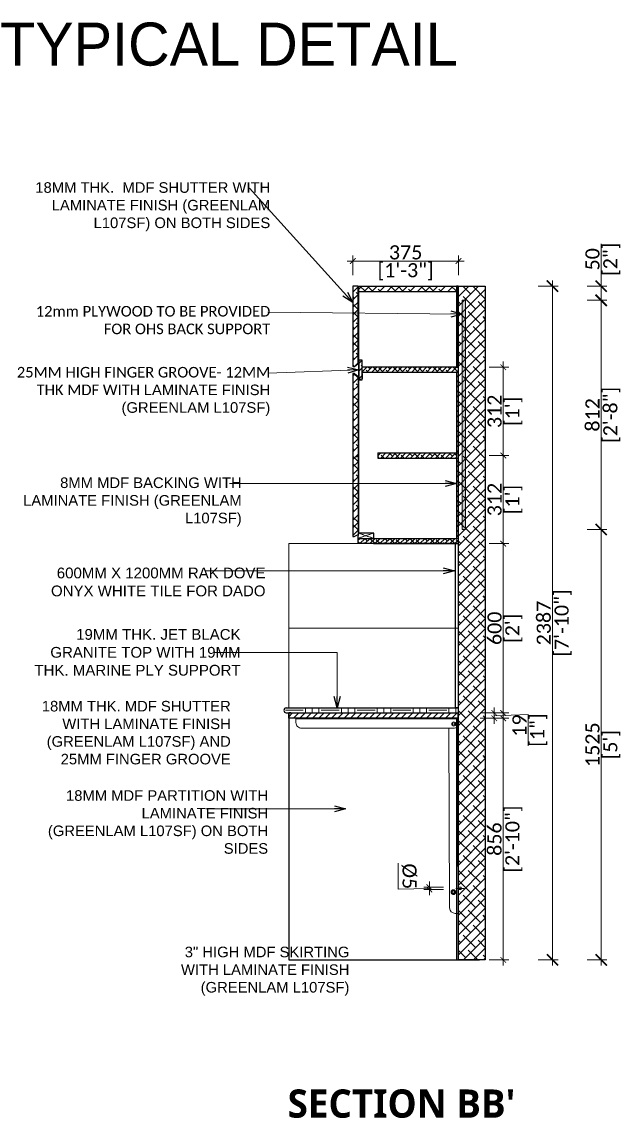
# Model space of a CAD drawing. Header units: millimetres. Extents: x 4214494 to 4225021, y -175262 to -164158.
# Drawn here: x 4220897 to 4223019, y -169131 to -165247 of the extents above; entities that cross this region are included whole.
import ezdxf

# ---------------------------------------------------------------- set-up
doc = ezdxf.new("R2010")
doc.units = ezdxf.units.MM
doc.header["$LTSCALE"] = 0.5
doc.header["$MEASUREMENT"] = 0
doc.header["$PDMODE"] = 2
doc.linetypes.add('CNS_DASHED', pattern=[2, 1, -1])
for name, color, linetype, lineweight in [('.', 5, 'Continuous', 5), ('A-Disp-Sunglasses Unit', 31, 'Continuous', 13), ('dim', 44, 'Continuous', 9), ('ELEVATION MEDIUM', 7, 'Continuous', 20), ('hatch', 252, 'Continuous', 9), ('TEXT', 7, 'Continuous', 30)]:
    doc.layers.add(name, color=color, linetype=linetype, lineweight=lineweight)
for name, color, linetype in [('BG&E - DIMENSIONS', 7, 'Continuous'), ('hacth', 7, 'Continuous'), ('wood', 49, 'Continuous')]:
    doc.layers.add(name, color=color, linetype=linetype)
doc.styles.add('ARIAL', font='eurr____.ttf', dxfattribs={"height": 6})
doc.styles.get("Standard").update_dxf_attribs({"font": 'arial.ttf'})
doc.styles.add('TEXT-50', font='calibril.ttf', dxfattribs={"height": 50})
doc.styles.add('TEXT-75', font='calibril.ttf', dxfattribs={"height": 75})
doc.styles.add('Titan-Fastrack', font='segoeuil.ttf')
doc.dimstyles.new('DIM-50', dxfattribs={"dimtxt": 50, "dimasz": 40, "dimexe": 20, "dimexo": 0.0625, "dimgap": 5, "dimtad": 1, "dimdec": 0, "dimzin": 0, "dimdsep": 46, "dimtxsty": 'TEXT-50', "dimblk": 'ARCHTICK', "dimcen": 0.09, "dimdle": 20, "dimclrd": 150, "dimclre": 8, "dimclrt": 7, "dimadec": 0, "dimazin": 0, "dimtfac": 1, "dimtdec": 0, "dimtofl": 0, "dimtmove": 0, "dimatfit": 3, "dimldrblk": 'OPEN30', "dimfxl": 50, "dimfxlon": 1, "dimtolj": 1, "dimtzin": 0, "dimlwd": 5, "dimlwe": 0, "dimarcsym": 0})
doc.dimstyles.new('DIM-75', dxfattribs={"dimtxt": 75, "dimasz": 40, "dimexe": 20, "dimexo": 0.0625, "dimgap": 5, "dimtad": 1, "dimdec": 0, "dimzin": 0, "dimdsep": 46, "dimtxsty": 'TEXT-75', "dimblk": 'ARCHTICK', "dimcen": 0.09, "dimdle": 20, "dimclrd": 150, "dimclre": 8, "dimclrt": 7, "dimadec": 0, "dimazin": 0, "dimtfac": 1, "dimtdec": 0, "dimtofl": 0, "dimtmove": 1, "dimatfit": 3, "dimldrblk": 'OPEN30', "dimfxl": 50, "dimfxlon": 1, "dimtolj": 1, "dimtzin": 0, "dimlwd": 5, "dimlwe": 0, "dimarcsym": 0})
pattern_1 = [(45, (20190100.178, -12289401.99), (-8.8377613105, 8.8377613105), []), (135, (20190100.178, -12289401.99), (-26.513283931, 8.8377613105), [31.246204766, -18.74772286])]

# ---------------------------------------------------------------- blocks, each defined once
blk = doc.blocks.new('_ArchTick')
at = {"color": 0, "linetype": 'ByBlock', "const_width": 0.15}
blk.add_lwpolyline([(-0.5, -0.5), (0.5, 0.5)], dxfattribs=at)
blk = doc.blocks.new('_Open30')
at = {"color": 0, "linetype": 'ByBlock', "lineweight": -2}
for p, q in [((-1, 0.268), (0, 0)), ((0, 0), (-1, -0.268)), ((0, 0), (-1, 0))]:
    blk.add_line(p, q, dxfattribs=at)
blk = doc.blocks.new('*D32')
at = {"layer": 'Defpoints', "color": 0, "lineweight": 0, "transparency": 16777216}
for p in [(4222442.6, -167095.7), (4222602, -167095.7), (4222442.6, -167695.7)]:
    blk.add_point(p, dxfattribs=at)
at = {"layer": 'dim', "color": 150, "linetype": 'Continuous', "lineweight": 5, "transparency": 16777216}
blk.add_line((4222602, -167715.7), (4222602, -167075.7), dxfattribs=at)
at = {"layer": 'dim', "color": 8, "linetype": 'Continuous', "lineweight": 0, "transparency": 16777216}
for p, q in [((4222552, -167095.7), (4222622, -167095.7)), ((4222552, -167695.7), (4222622, -167695.7))]:
    blk.add_line(p, q, dxfattribs=at)
at = {"layer": 'dim', "color": 150, "lineweight": 5, "transparency": 16777216, "xscale": 20, "yscale": 20, "zscale": 20}
for p, rotation in [((4222602, -167095.7), 90), ((4222602, -167695.7), 270)]:
    blk.add_blockref('_ArchTick', p, dxfattribs=dict(at, rotation=rotation))
at = {"layer": 'dim', "color": 7, "transparency": 16777216, "char_height": 50, "attachment_point": 5, "rotation": 90, "style": 'TEXT-50'}
for s, insert in [('\\A1;600', (4222571.5, -167395.7)), ("\\A1;[2']", (4222639.7, -167395.7))]:
    blk.add_mtext(s, dxfattribs=dict(at, insert=insert))
blk = doc.blocks.new('*D56')
at = {"layer": 'Defpoints', "color": 0, "lineweight": 0, "transparency": 16777216}
for p in [(4222442.6, -167695.7), (4222442.6, -167714.6), (4222570.3, -167714.6)]:
    blk.add_point(p, dxfattribs=at)
at = {"layer": 'dim', "color": 8, "linetype": 'Continuous', "lineweight": 0, "transparency": 16777216}
for p, q in [((4222520.3, -167695.7), (4222590.3, -167695.7)), ((4222520.3, -167714.6), (4222590.3, -167714.6))]:
    blk.add_line(p, q, dxfattribs=at)
at = {"layer": 'dim', "color": 150, "linetype": 'Continuous', "lineweight": 5, "transparency": 16777216}
for p, q in [((4222570.3, -167675.7), (4222570.3, -167734.6)), ((4222570.3, -167705.2), (4222690, -167701.2)), ((4222690, -167701.2), (4222690, -167811.8))]:
    blk.add_line(p, q, dxfattribs=at)
at = {"layer": 'dim', "color": 150, "lineweight": 5, "transparency": 16777216, "xscale": 20, "yscale": 20, "zscale": 20}
for p, rotation in [((4222570.3, -167695.7), 90), ((4222570.3, -167714.6), 270)]:
    blk.add_blockref('_ArchTick', p, dxfattribs=dict(at, rotation=rotation))
at = {"layer": 'dim', "color": 7, "transparency": 16777216, "char_height": 50, "attachment_point": 5, "rotation": 90, "style": 'TEXT-50'}
for s, insert in [('\\A1;19', (4222659.5, -167740.3)), ('\\A1;[1"]', (4222727.7, -167756.5))]:
    blk.add_mtext(s, dxfattribs=dict(at, insert=insert))
blk = doc.blocks.new('*D33')
at = {"layer": 'Defpoints', "color": 0, "lineweight": 0, "transparency": 16777216}
for p in [(4222442.6, -166470.8), (4222157.9, -166783.3), (4222602, -166783.3)]:
    blk.add_point(p, dxfattribs=at)
at = {"layer": 'dim', "color": 150, "linetype": 'Continuous', "lineweight": 5, "transparency": 16777216}
blk.add_line((4222602, -166450.8), (4222602, -166803.3), dxfattribs=at)
at = {"layer": 'dim', "color": 8, "linetype": 'Continuous', "lineweight": 0, "transparency": 16777216}
for p, q in [((4222552, -166470.8), (4222622, -166470.8)), ((4222552, -166783.3), (4222622, -166783.3))]:
    blk.add_line(p, q, dxfattribs=at)
at = {"layer": 'dim', "color": 150, "lineweight": 5, "transparency": 16777216, "xscale": 20, "yscale": 20, "zscale": 20}
for p, rotation in [((4222602, -166470.8), 90), ((4222602, -166783.3), 270)]:
    blk.add_blockref('_ArchTick', p, dxfattribs=dict(at, rotation=rotation))
at = {"layer": 'dim', "color": 7, "transparency": 16777216, "char_height": 50, "attachment_point": 5, "rotation": 90, "style": 'TEXT-50'}
for s, insert in [('\\A1;312', (4222571.5, -166627)), ("\\A1;[1']", (4222639.7, -166627))]:
    blk.add_mtext(s, dxfattribs=dict(at, insert=insert))
blk = doc.blocks.new('*D34')
at = {"layer": 'Defpoints', "color": 0, "lineweight": 0, "transparency": 16777216}
for p in [(4222157.9, -166783.3), (4222087.6, -167095.7), (4222602, -167095.7)]:
    blk.add_point(p, dxfattribs=at)
at = {"layer": 'dim', "color": 150, "linetype": 'Continuous', "lineweight": 5, "transparency": 16777216}
blk.add_line((4222602, -166763.3), (4222602, -167115.7), dxfattribs=at)
at = {"layer": 'dim', "color": 8, "linetype": 'Continuous', "lineweight": 0, "transparency": 16777216}
for p, q in [((4222552, -166783.3), (4222622, -166783.3)), ((4222552, -167095.7), (4222622, -167095.7))]:
    blk.add_line(p, q, dxfattribs=at)
at = {"layer": 'dim', "color": 150, "lineweight": 5, "transparency": 16777216, "xscale": 20, "yscale": 20, "zscale": 20}
for p, rotation in [((4222602, -166783.3), 90), ((4222602, -167095.7), 270)]:
    blk.add_blockref('_ArchTick', p, dxfattribs=dict(at, rotation=rotation))
at = {"layer": 'dim', "color": 7, "transparency": 16777216, "char_height": 50, "attachment_point": 5, "rotation": 90, "style": 'TEXT-50'}
for s, insert in [('\\A1;312', (4222571.5, -166939.5)), ("\\A1;[1']", (4222639.7, -166939.5))]:
    blk.add_mtext(s, dxfattribs=dict(at, insert=insert))
blk = doc.blocks.new('*D35')
at = {"layer": 'Defpoints', "color": 0, "lineweight": 0, "transparency": 16777216}
for p in [(4222443.6, -166094.4), (4222069, -166183.5), (4222443.6, -166183.5)]:
    blk.add_point(p, dxfattribs=at)
at = {"layer": 'dim', "color": 150, "linetype": 'Continuous', "lineweight": 5, "transparency": 16777216}
blk.add_line((4222049, -166094.4), (4222463.6, -166094.4), dxfattribs=at)
at = {"layer": 'dim', "color": 8, "linetype": 'Continuous', "lineweight": 0, "transparency": 16777216}
for p, q in [((4222069, -166144.4), (4222069, -166074.4)), ((4222443.6, -166144.4), (4222443.6, -166074.4))]:
    blk.add_line(p, q, dxfattribs=at)
at = {"layer": 'dim', "color": 150, "lineweight": 5, "transparency": 16777216, "xscale": 20, "yscale": 20, "zscale": 20, "rotation": 180}
blk.add_blockref('_ArchTick', (4222069, -166094.4), dxfattribs=at)
at = {"layer": 'dim', "color": 150, "lineweight": 5, "transparency": 16777216, "xscale": 20, "yscale": 20, "zscale": 20}
blk.add_blockref('_ArchTick', (4222443.6, -166094.4), dxfattribs=at)
at = {"layer": 'dim', "color": 7, "transparency": 16777216, "char_height": 50, "attachment_point": 5, "style": 'TEXT-50'}
for s, insert in [('\\A1;375', (4222256.3, -166063.9)), ('\\A1;[1\'-3"]', (4222256.3, -166132.2))]:
    blk.add_mtext(s, dxfattribs=dict(at, insert=insert))
blk = doc.blocks.new('*D57')
at = {"layer": 'Defpoints', "color": 0, "lineweight": 0, "transparency": 16777216}
for p in [(4222453.2, -168312.8), (4222340.4, -168321.5), (4222453.2, -168321.5)]:
    blk.add_point(p, dxfattribs=at)
at = {"layer": 'dim', "color": 150, "linetype": 'Continuous', "lineweight": 5, "transparency": 16777216}
for p, q in [((4222229.6, -168320.3), (4222229.5, -168228.3)), ((4222340.4, -168317.2), (4222229.6, -168320.3)), ((4222340.4, -168312.9), (4222340.4, -168292.9)), ((4222340.4, -168312.9), (4222340.4, -168321.5)), ((4222340.4, -168321.5), (4222340.4, -168341.5))]:
    blk.add_line(p, q, dxfattribs=at)
at = {"layer": 'dim', "color": 8, "linetype": 'Continuous', "lineweight": 0, "transparency": 16777216}
for p, q in [((4222390.4, -168312.9), (4222320.4, -168312.9)), ((4222390.4, -168321.5), (4222320.4, -168321.5))]:
    blk.add_line(p, q, dxfattribs=at)
at = {"layer": 'dim', "color": 150, "lineweight": 5, "transparency": 16777216, "xscale": 20, "yscale": 20, "zscale": 20}
for p, rotation in [((4222340.4, -168312.9), 270.0318311377685), ((4222340.4, -168321.5), 90.03183113776849)]:
    blk.add_blockref('_ArchTick', p, dxfattribs=dict(at, rotation=rotation))
at = {"layer": 'dim', "color": 7, "lineweight": 20, "transparency": 16777216, "insert": (4222268.4, -168274.3), "char_height": 50, "attachment_point": 5, "rotation": 270.0318, "style": 'TEXT-50'}
blk.add_mtext('\\A1;%%C5', dxfattribs=at)
blk = doc.blocks.new('*D36')
at = {"layer": 'Defpoints', "color": 0, "lineweight": 0, "transparency": 16777216}
for p in [(4222442.6, -167714.6, 0), (4222442.6, -168570.5, 0), (4222602, -168570.5)]:
    blk.add_point(p, dxfattribs=at)
at = {"layer": 'dim', "color": 150, "linetype": 'Continuous', "lineweight": 5, "transparency": 16777216}
blk.add_line((4222602, -167694.6), (4222602, -168590.5), dxfattribs=at)
at = {"layer": 'dim', "color": 8, "linetype": 'Continuous', "lineweight": 0, "transparency": 16777216}
for p, q in [((4222552, -167714.6), (4222622, -167714.6)), ((4222552, -168570.5), (4222622, -168570.5))]:
    blk.add_line(p, q, dxfattribs=at)
at = {"layer": 'dim', "color": 150, "lineweight": 5, "transparency": 16777216, "xscale": 20, "yscale": 20, "zscale": 20}
for p, rotation in [((4222602, -167714.6), 90), ((4222602, -168570.5), 270)]:
    blk.add_blockref('_ArchTick', p, dxfattribs=dict(at, rotation=rotation))
at = {"layer": 'dim', "color": 7, "transparency": 16777216, "char_height": 50, "attachment_point": 5, "rotation": 90, "style": 'TEXT-50'}
for s, insert in [('\\A1;[2\'-10"]', (4222639.7, -168142.6)), ('\\A1;856', (4222571.5, -168142.6))]:
    blk.add_mtext(s, dxfattribs=dict(at, insert=insert))
blk = doc.blocks.new('*D58')
at = {"color": 150, "linetype": 'Continuous', "lineweight": 5, "transparency": 16777216}
blk.add_line((4222776.3, -168590.5, 0), (4222776.3, -166163.5, 0), dxfattribs=at)
at = {"color": 8, "linetype": 'Continuous', "lineweight": 0, "transparency": 16777216}
for p, q in [((4222726.3, -166183.5, 0), (4222796.3, -166183.5, 0)), ((4222726.3, -168570.5, 0), (4222796.3, -168570.5, 0))]:
    blk.add_line(p, q, dxfattribs=at)
at = {"layer": 'Defpoints', "color": 0, "lineweight": 0, "transparency": 16777216}
for p in [(4222108.7, -166183.5), (4222776.3, -166183.5, 0), (4222056.8, -168570.5)]:
    blk.add_point(p, dxfattribs=at)
at = {"color": 150, "lineweight": 5, "transparency": 16777216, "xscale": 40, "yscale": 40, "zscale": 40}
for p, rotation in [((4222776.3, -166183.5, 0), 90), ((4222776.3, -168570.5, 0), 270)]:
    blk.add_blockref('_ArchTick', p, dxfattribs=dict(at, rotation=rotation))
at = {"color": 7, "transparency": 16777216, "char_height": 50, "attachment_point": 5, "rotation": 90, "style": 'TEXT-50'}
for s, insert in [('\\A1;[7\'-10"]', (4222814, -167377, 0)), ('\\A1;2387', (4222745.7, -167377, 0))]:
    blk.add_mtext(s, dxfattribs=dict(at, insert=insert))
blk = doc.blocks.new('*D59')
at = {"layer": 'BG&E - DIMENSIONS', "color": 150, "linetype": 'Continuous', "lineweight": 5, "transparency": 16777216}
blk.add_line((4222948.8, -168590.5, 0), (4222948.8, -167025.7, 0), dxfattribs=at)
at = {"layer": 'BG&E - DIMENSIONS', "color": 8, "linetype": 'Continuous', "lineweight": 0, "transparency": 16777216}
for p, q in [((4222898.8, -167045.7, 0), (4222968.8, -167045.7, 0)), ((4222898.8, -168570.5, 0), (4222968.8, -168570.5, 0))]:
    blk.add_line(p, q, dxfattribs=at)
at = {"layer": 'Defpoints', "color": 0, "lineweight": 0, "transparency": 16777216}
for p in [(4222468.1, -167045.7), (4222948.8, -167045.7, 0), (4222056.8, -168570.5)]:
    blk.add_point(p, dxfattribs=at)
at = {"layer": 'BG&E - DIMENSIONS', "color": 150, "lineweight": 5, "transparency": 16777216, "xscale": 40, "yscale": 40, "zscale": 40}
for p, rotation in [((4222948.8, -167045.7, 0), 90), ((4222948.8, -168570.5, 0), 270)]:
    blk.add_blockref('_ArchTick', p, dxfattribs=dict(at, rotation=rotation))
at = {"layer": 'BG&E - DIMENSIONS', "color": 7, "transparency": 16777216, "char_height": 50, "attachment_point": 5, "rotation": 90, "style": 'TEXT-50'}
for s, insert in [('\\A1;1525', (4222918.3, -167808.1, 0)), ("\\A1;[5']", (4222986.6, -167808.1, 0))]:
    blk.add_mtext(s, dxfattribs=dict(at, insert=insert))
blk = doc.blocks.new('*D66')
at = {"layer": 'BG&E - DIMENSIONS', "color": 150, "linetype": 'Continuous', "lineweight": 5, "transparency": 16777216}
blk.add_line((4222948.8, -167065.7), (4222948.8, -166213.5), dxfattribs=at)
at = {"layer": 'BG&E - DIMENSIONS', "color": 8, "linetype": 'Continuous', "lineweight": 0, "transparency": 16777216}
for p, q in [((4222898.8, -166233.5), (4222968.8, -166233.5)), ((4222898.8, -167045.7), (4222968.8, -167045.7))]:
    blk.add_line(p, q, dxfattribs=at)
at = {"layer": 'Defpoints', "color": 0, "lineweight": 0, "transparency": 16777216}
for p in [(4222468.1, -166233.5), (4222948.8, -166233.5), (4222468.1, -167045.7)]:
    blk.add_point(p, dxfattribs=at)
at = {"layer": 'BG&E - DIMENSIONS', "color": 150, "lineweight": 5, "transparency": 16777216, "xscale": 40, "yscale": 40, "zscale": 40}
for p, rotation in [((4222948.8, -166233.5), 90), ((4222948.8, -167045.7), 270)]:
    blk.add_blockref('_ArchTick', p, dxfattribs=dict(at, rotation=rotation))
at = {"layer": 'BG&E - DIMENSIONS', "color": 7, "transparency": 16777216, "char_height": 50, "attachment_point": 5, "rotation": 90, "style": 'TEXT-50'}
for s, insert in [('\\A1;[2\'-8"]', (4222986.6, -166639.6)), ('\\A1;812', (4222918.3, -166639.6))]:
    blk.add_mtext(s, dxfattribs=dict(at, insert=insert))
blk = doc.blocks.new('*D67')
at = {"layer": 'BG&E - DIMENSIONS', "color": 150, "linetype": 'Continuous', "lineweight": 5, "transparency": 16777216}
for p, q in [((4222948.8, -166183.5), (4222948.8, -166033)), ((4222948.8, -166253.5), (4222948.8, -166183.5))]:
    blk.add_line(p, q, dxfattribs=at)
at = {"layer": 'BG&E - DIMENSIONS', "color": 8, "linetype": 'Continuous', "lineweight": 0, "transparency": 16777216}
for p, q in [((4222898.8, -166183.5), (4222968.8, -166183.5)), ((4222898.8, -166233.5), (4222968.8, -166233.5))]:
    blk.add_line(p, q, dxfattribs=at)
at = {"layer": 'Defpoints', "color": 0, "lineweight": 0, "transparency": 16777216}
for p in [(4222468.1, -166183.5), (4222948.8, -166183.5), (4222468.1, -166233.5)]:
    blk.add_point(p, dxfattribs=at)
at = {"layer": 'BG&E - DIMENSIONS', "color": 150, "lineweight": 5, "transparency": 16777216, "xscale": 40, "yscale": 40, "zscale": 40}
for p, rotation in [((4222948.8, -166183.5), 90), ((4222948.8, -166233.5), 270)]:
    blk.add_blockref('_ArchTick', p, dxfattribs=dict(at, rotation=rotation))
at = {"layer": 'BG&E - DIMENSIONS', "color": 7, "transparency": 16777216, "char_height": 50, "attachment_point": 5, "rotation": 90, "style": 'TEXT-50'}
for s, insert in [('\\A1;50', (4222918.3, -166088.3)), ('\\A1;[2"]', (4222986.6, -166088.3))]:
    blk.add_mtext(s, dxfattribs=dict(at, insert=insert))

msp = doc.modelspace()

# ---------------------------------------------------------------- hatches: boundary and pattern name
at = {"layer": '.', "lineweight": 0, "ltscale": 0.5, "true_color": 0x939598}
h = msp.add_hatch(dxfattribs=at)
h.set_pattern_fill('ANSI38', color=252, scale=5.999271, style=0)
h.set_pattern_definition([(45, (-22076195.08, -261638.495), (-13.468748237, 13.468748237), []), (135, (-22076195.08, -261638.495), (-40.406244711, 13.468748237), [47.619216063, -28.57152964])])
h.paths.add_polyline_path([(4222087.7, -166183.5), (4222069, -166183.5), (4222069, -166467.7), (4222075, -166467.7), (4222087.7, -166457.3)])
edge = h.paths.add_edge_path()
edge.add_line((4222087.7, -166503.1), (4222075, -166492.7))
edge.add_line((4222075, -166492.7), (4222069, -166492.7))
edge.add_line((4222069, -166492.7), (4222069, -166585.8))
edge.add_arc((4222105.9, -166492.2), 100.6, 248.4739, 259.5911)
edge.add_line((4222087.7, -166591.2), (4222087.7, -166503.1))
edge = h.paths.add_edge_path()
edge.add_arc((4222105.9, -166492.2), 100.6, 248.4739, 259.5911, ccw=False)
edge.add_line((4222069, -166585.8), (4222069, -167070.7))
edge.add_line((4222069, -167070.7), (4222074.1, -167070.7))
edge.add_line((4222074.1, -167070.7), (4222087.7, -167063.8))
edge.add_line((4222087.7, -167063.8), (4222087.7, -166591.2))
h = msp.add_hatch(dxfattribs=at)
h.set_pattern_fill('ANSI38', color=252, scale=5.999271, style=0)
h.set_pattern_definition([(45, (-22399637.099, -355099.605), (-13.468748237, 13.468748237), []), (135, (-22399637.099, -355099.605), (-40.406244711, 13.468748237), [47.619216063, -28.57152964])])
h.paths.add_polyline_path([(4222442.6, -166183.5), (4222090.7, -166183.5), (4222090.7, -166202.3), (4222442.6, -166202.3)])
h = msp.add_hatch(dxfattribs=at)
h.set_pattern_fill('ANSI38', color=252, scale=99.987855, style=0)
h.set_pattern_definition(pattern_1)
h.paths.add_polyline_path([(4222442.6, -166183.5), (4222436.3, -166183.5), (4222436.3, -166470.8), (4222442.6, -166470.8)])
at = {"layer": '.', "lineweight": 0, "ltscale": 0.5, "true_color": 0x636466}
h = msp.add_hatch(dxfattribs=at)
h.set_pattern_fill('ANSI38', color=251, scale=5.999271, style=0)
h.set_pattern_definition([(45, (-22399562.108, -354264.571), (-13.468748237, 13.468748237), []), (135, (-22399562.108, -354264.571), (-40.406244711, 13.468748237), [47.619216063, -28.57152964])])
h.paths.add_polyline_path([(4222102.7, -166445.2), (4222090.7, -166445.2), (4222090.7, -166515.2), (4222102.7, -166515.2)])
at = {"layer": '.', "lineweight": 0, "ltscale": 0.5, "true_color": 0x939598}
h = msp.add_hatch(dxfattribs=at)
h.set_pattern_fill('ANSI38', color=252, scale=99.987855, style=0)
h.set_pattern_definition(pattern_1)
h.paths.add_polyline_path([(4222442.6, -166489.5), (4222436.3, -166489.5), (4222436.3, -166862.5), (4222442.6, -166862.5)])
h.paths.add_polyline_path([(4222442.6, -166864.5), (4222436.3, -166864.5), (4222436.3, -167077), (4222087.6, -167077), (4222087.6, -167095.7), (4222442.6, -167095.7)])
h.paths.add_polyline_path([(4222102.7, -166470.8), (4222102.7, -166489.5), (4222442.6, -166489.5), (4222442.6, -166470.8)])
h.paths.add_polyline_path([(4222090.7, -166792.6), (4222090.7, -166773.9), (4222082.9, -166773.9), (4222082.9, -166792.6)])
h.paths.add_polyline_path([(4222157.9, -166773.9), (4222157.9, -166792.6), (4222442.6, -166792.6), (4222442.6, -166773.9)])
at = {"layer": 'ELEVATION MEDIUM', "ltscale": 0.5, "true_color": 0x636466}
h = msp.add_hatch(dxfattribs=at)
h.set_pattern_fill('EARTH', color=251, scale=9.998786)
h.set_pattern_definition([(0, (4142084.1, -132129.946), (63.49229, 63.49229), [63.49229, -63.49229]), (0, (4142084.1, -132106.136), (63.49229, 63.49229), [63.49229, -63.49229]), (0, (4142084.1, -132082.327), (63.49229, 63.49229), [63.49229, -63.49229]), (90, (4142092.04, -132074.39), (-63.49229, 63.49229), [63.49229, -63.49229]), (90, (4142115.85, -132074.39), (-63.49229, 63.49229), [63.49229, -63.49229]), (90, (4142139.66, -132074.39), (-63.49229, 63.49229), [63.49229, -63.49229])])
h.paths.add_polyline_path([(4222442.6, -167676.9), (4222369.6, -167676.9), (4221825.6, -167676.9), (4221825.6, -167695.7), (4222442.6, -167695.7)])
at = {"layer": 'hacth', "ltscale": 0.5}
h = msp.add_hatch(dxfattribs=at)
h.set_pattern_fill('ANSI38', color=3, scale=200)
h.set_pattern_definition([(45, (148986.143, 234293.678), (-17.67766953, 17.67766953), []), (135, (148986.143, 234293.678), (-53.03300859, 17.67766953), [62.5, -37.5])])
h.paths.add_polyline_path([(4222443.6, -166183.5), (4222538.6, -166183.5), (4222538.6, -168570.5), (4222443.6, -168570.5)])
at = {"layer": 'hatch', "lineweight": 0, "ltscale": 0.5}
h = msp.add_hatch(color=5, dxfattribs=at)
h.dxf.hatch_style = 1
h.paths.add_polyline_path([(4222456.1, -166233.5), (4222468.1, -166233.5), (4222468.1, -167045.7), (4222456.1, -167045.7)])
at = {"layer": 'hatch'}
h = msp.add_hatch(dxfattribs=at)
h.set_pattern_fill('ANSI31', color=256, scale=4.999393)
h.set_pattern_definition([(45, (4142084.102, -132129.946), (-11.223957, 11.223957), [])])
h.paths.add_polyline_path([(4222442.6, -167714.6), (4222442.6, -167695.7), (4221842.7, -167695.7), (4221842.7, -167714.6)])

# ---------------------------------------------------------------- linework, layer by layer
for p, q in [((4222102.7, -166492.7), (4222102.7, -166511.4)), ((4222087.7, -167058), (4222087.6, -167077)), ((4221833, -167676.9), (4222442.6, -167676.9)), ((4221833, -167695.7), (4221861.4, -167695.7)), ((4221842.7, -167695.7), (4221842.7, -168570.5)), ((4221849.5, -167695.7), (4221842.7, -167695.7)), ((4221848.7, -167695.7), (4222442.6, -167695.7)), ((4221848.7, -167695.7), (4221861.4, -167695.7)), ((4221917.7, -167676.9), (4222442.6, -167676.9)), ((4222442.6, -167750.2), (4222442.6, -167695.7)), ((4222436.3, -167714.6), (4222436.3, -168570.5)), ((4222440.4, -167744), (4222440, -167716.9)), ((4221842.7, -168570.5), (4222442.6, -168570.5)), ((4221842.7, -168570.5), (4221867.4, -168570.5))]:
    msp.add_line(p, q)
at = {"color": 252, "linetype": 'CNS_DASHED', "lineweight": 5, "true_color": 0x939598}
for p, q in [((4222143.2, -167058), (4222087.6, -167077)), ((4222087.7, -167058), (4222143.2, -167077))]:
    msp.add_line(p, q, dxfattribs=at)
at = {"lineweight": 13}
msp.add_line((4221867.8, -167717.3), (4221867.8, -167715.2), dxfattribs=at)
at = {"ltscale": 0.5}
msp.add_line((4222442.6, -168570.5), (4222517.6, -168570.5), dxfattribs=at)
at = {"color": 7, "ltscale": 0.5}
msp.add_lwpolyline([(4222443.6, -166183.5), (4222538.6, -166183.5), (4222538.6, -168570.5), (4222443.6, -168570.5)], close=True, dxfattribs=at)
at = {"lineweight": 0, "ltscale": 0.5}
msp.add_lwpolyline([(4222456.1, -166233.5), (4222468.1, -166233.5), (4222468.1, -167045.7), (4222456.1, -167045.7)], close=True, dxfattribs=at)
at = {"ltscale": 0.5}
for points in [[(4222432.6, -167095.7), (4222442.6, -167095.7), (4222442.6, -167676.9), (4222432.6, -167676.9)], [(4221842.7, -167695.7), (4222442.6, -167695.7), (4222442.6, -167714.6), (4221842.7, -167714.6)]]:
    msp.add_lwpolyline(points, close=True, dxfattribs=at)
at = {"lineweight": 13}
for points in [[(4221867.8, -167717.2), (4222442.6, -167716.9)], [(4222440.4, -167744), (4222442.7, -168405.8)], [(4222440.4, -167750.2), (4222442.6, -167750.2)], [(4222442.6, -167761.9), (4222440.4, -167762)], [(4222442.4, -168134.2), (4222441.8, -168134.2)], [(4222441.8, -168140.4), (4222442.4, -168140.4), (4222442.4, -168134.4), (4222441.8, -168134.4)], [(4222442.4, -168134.5), (4222441.8, -168134.5)], [(4222442.4, -168134.7), (4222441.8, -168134.7)], [(4222442.4, -168135), (4222441.8, -168135)], [(4222442.4, -168135.1), (4222441.8, -168135.1)], [(4222442.4, -168135.4), (4222441.8, -168135.4)], [(4222442.4, -168135.8), (4222441.8, -168136)], [(4222441.8, -168136.1), (4222442.4, -168136), (4222441.8, -168136)], [(4222442.4, -168136.4), (4222441.8, -168136.4)], [(4222442.4, -168136.5), (4222441.8, -168136.5)], [(4222442.4, -168136.8), (4222441.8, -168136.8)], [(4222442.4, -168137), (4222441.8, -168137)], [(4222441.8, -168137.1), (4222442.4, -168137.1)], [(4222442.4, -168137.4), (4222441.8, -168137.4)], [(4222441.8, -168137.4), (4222442.4, -168137.4)], [(4222442.4, -168137.5), (4222441.8, -168137.5)], [(4222442.4, -168137.7), (4222441.8, -168137.7)], [(4222442.4, -168138.1), (4222441.8, -168138.1)], [(4222442.4, -168138.4), (4222441.8, -168138.4)], [(4222442.4, -168139), (4222441.8, -168139)], [(4222442.4, -168139.1), (4222441.8, -168139.1)], [(4222442.4, -168139.3), (4222441.8, -168139.3)], [(4222442.4, -168139.4), (4222441.8, -168139.4)], [(4222442.4, -168139.6), (4222441.8, -168139.6)], [(4222442.4, -168139.7), (4222441.8, -168139.7)], [(4222442.4, -168139.9), (4222441.8, -168139.9)], [(4222442.4, -168145.9), (4222441.8, -168145.9)], [(4222441.8, -168146.1), (4222442.4, -168146.1), (4222442.4, -168152.1), (4222441.8, -168152.1)], [(4222442.4, -168146.6), (4222441.8, -168146.6)], [(4222442.4, -168146.8), (4222441.8, -168146.8)], [(4222442.4, -168147.3), (4222441.8, -168147.3)], [(4222441.8, -168147.5), (4222442.4, -168147.5)], [(4222441.8, -168147.8), (4222442.4, -168147.8)], [(4222442.4, -168147.9), (4222441.8, -168147.9)], [(4222442.4, -168148.2), (4222441.8, -168148.2)], [(4222442.4, -168148.4), (4222441.8, -168148.4)], [(4222442.4, -168148.5), (4222441.8, -168148.5)], [(4222441.8, -168149.1), (4222442.4, -168149.1)], [(4222442.4, -168149.1), (4222441.8, -168149.1)], [(4222442.4, -168149.7), (4222441.8, -168149.7)], [(4222442.4, -168149.9), (4222441.8, -168149.9)], [(4222441.8, -168150.1), (4222442.4, -168150.1), (4222441.8, -168150.2)], [(4222441.8, -168150.4), (4222442.4, -168150.4)], [(4222442.4, -168150.5), (4222441.8, -168150.5)], [(4222442.4, -168150.8), (4222441.8, -168150.8)], [(4222442.4, -168151.2), (4222441.8, -168151.2)], [(4222442.4, -168151.5), (4222441.8, -168151.5)], [(4222442.4, -168151.7), (4222441.8, -168151.7)], [(4222463.5, -168317.1), (4222433.7, -168317.2)], [(4222443.9, -168305.9), (4222441.9, -168305.9), (4222441.9, -168306.1), (4222441.9, -168306.3), (4222441.9, -168306.8), (4222441.9, -168307.5), (4222441.9, -168308.2), (4222441.9, -168309.1), (4222441.9, -168310.1), (4222441.9, -168311.1)], [(4222443.9, -168311.1), (4222441.9, -168311.1), (4222441.9, -168323.2), (4222441.9, -168324.2), (4222441.9, -168325.1), (4222441.9, -168326.1), (4222441.9, -168326.8), (4222441.9, -168327.4), (4222441.9, -168328), (4222441.9, -168328.2), (4222441.9, -168328.4), (4222443.9, -168328.4)], [(4222444.5, -168312.8), (4222441.9, -168312.8)], [(4222444.5, -168312.8), (4222453.2, -168312.8), (4222453.2, -168313.1), (4222453.2, -168314.1), (4222453.2, -168315.4), (4222453.2, -168317.1), (4222453.2, -168318.7), (4222453.2, -168320.2), (4222453.2, -168321), (4222453.2, -168321.5), (4222444.5, -168321.5), (4222441.9, -168321.5)], [(4222434, -168330.1), (4222433.7, -168332.3), (4222433, -168334.3), (4222431.5, -168336), (4222429.8, -168337.3), (4222427.8, -168338.2), (4222425.6, -168338.5), (4222423.5, -168338.2), (4222421.4, -168337.3)], [(4222443.9, -168323.2), (4222441.9, -168323.2)], [(4222442.5, -168336.2), (4222443.9, -168336.2)], [(4222443.9, -168348), (4222442.5, -168348)], [(4222442.7, -168382.7), (4222444, -168382.7)], [(4222442.7, -168394.4), (4222444, -168394.4)]]:
    msp.add_lwpolyline(points, dxfattribs=at)
for points in [[(4221867.8, -167717.3), (4221867.8, -167729.8, 0.41429), (4221887.5, -167749.5)], [(4221886.1, -167749.5), (4222429.6, -167749.2, 0.231413), (4222440.4, -167743.9)], [(4222409.9, -167749.2), (4222412, -168386, 0.414201), (4222431.9, -168405.8), (4222442.7, -168405.8), (4222443.1, -168405.8), (4222443.5, -168405.8), (4222443.8, -168405.8), (4222444, -168405.8)]]:
    msp.add_lwpolyline(points, format="xyb", dxfattribs=at)
for points in [[(4222441.8, -168135.2), (4222442.4, -168135.2)], [(4222441.8, -168135.7), (4222442.4, -168135.7)], [(4222441.8, -168135.7), (4222442.4, -168135.7)], [(4222441.8, -168137.5), (4222442.4, -168137.5)], [(4222441.8, -168139), (4222442.4, -168139)], [(4222441.8, -168140), (4222442.4, -168140)], [(4222441.8, -168140.6), (4222442.4, -168140.6)], [(4222441.8, -168147.5), (4222442.4, -168147.5)], [(4222441.8, -168148.8), (4222442.4, -168148.8)], [(4222441.8, -168149.1), (4222442.4, -168149.1)], [(4222441.8, -168150.4), (4222442.4, -168150.4)], [(4222441.8, -168151.7), (4222442.4, -168151.7)], [(4222441.8, -168152.2), (4222442.4, -168152.2)]]:
    msp.add_lwpolyline(points, close=True, dxfattribs=at)
for centre, radius in [((4222427, -167734.6), 7.43), ((4222427, -167734.6), 4.54), ((4222427, -167734.6), 4.26), ((4222425.5, -168330.1), 8.43), ((4222425.6, -168330.1), 6.56), ((4222425.6, -168330.1), 4.54)]:
    msp.add_circle(centre, radius, dxfattribs=at)
msp.add_arc((4221835.2, -167686.3), 9.65, 103.7466, 256.2534)
at = {"layer": 'hatch', "color": 40}
for p, q in [((4221842.7, -167095.7), (4222442.6, -167095.7)), ((4221842.7, -167676.9), (4221842.7, -167095.7)), ((4222442.6, -167095.7), (4222442.6, -167676.9)), ((4222442.6, -167095.7), (4222442.6, -167676.9)), ((4222442.6, -167395.7), (4221842.7, -167395.7))]:
    msp.add_line(p, q, dxfattribs=at)
at = {"layer": 'wood', "color": 251, "true_color": 0x636466}
for p, q in [((4222090.7, -167058), (4222090.7, -166183.5)), ((4222090.7, -166183.5), (4222442.6, -166183.5)), ((4222090.7, -166202.3), (4222442.6, -166202.3)), ((4222442.6, -166183.5), (4222442.6, -168570.5)), ((4222069, -166492.7), (4222069, -167070.7)), ((4222075, -166492.7), (4222069, -166492.7)), ((4222069, -166492.7), (4222075, -166492.7)), ((4222075, -166492.7), (4222087.7, -166503.1)), ((4222442.6, -166470.8), (4222102.7, -166470.8)), ((4222442.6, -166489.5), (4222102.7, -166489.5)), ((4222436.3, -166489.5), (4222436.3, -166792.6)), ((4222087.7, -166503.1), (4222087.7, -167063.8)), ((4222157.9, -166773.9), (4222157.9, -166792.6)), ((4222157.9, -166773.9), (4222442.6, -166773.9)), ((4222157.9, -166792.6), (4222442.6, -166792.6)), ((4222436.3, -166792.6), (4222436.3, -167077)), ((4222069, -167070.7), (4222074.1, -167070.7)), ((4222074.1, -167070.7), (4222087.7, -167063.8)), ((4222143.2, -167058), (4222087.7, -167058)), ((4222143.2, -167077), (4222143.2, -167058)), ((4222087.6, -167077.5), (4222442.6, -167077)), ((4222087.6, -167077), (4222087.6, -167095.7)), ((4222087.6, -167077), (4222143.2, -167077)), ((4222442.6, -167095.7), (4222087.6, -167095.7)), ((4222142.6, -167095.7), (4222442.6, -167095.7))]:
    msp.add_line(p, q, dxfattribs=at)
for points in [[(4222069, -166467.7), (4222075, -166467.7), (4222087.7, -166457.3), (4222087.7, -166183.5), (4222069, -166183.5)], [(4222436.3, -166470.8), (4222442.6, -166470.8), (4222442.6, -166183.5), (4222436.3, -166183.5)], [(4222102.7, -166445.2), (4222090.7, -166445.2), (4222090.7, -166515.2), (4222102.7, -166515.2)]]:
    msp.add_lwpolyline(points, close=True, dxfattribs=at)

# ---------------------------------------------------------------- texts
at = {"lineweight": 20, "char_height": 37.495, "attachment_point": 3}
for s, width, heights, insert in [('18MM THK.  MDF SHUTTER WITH LAMINATE FINISH (GREENLAM L107SF) ON BOTH SIDES', 895.456, [0], (4221776.9, -165815.2)), ('{\\fCalibri Light|b0|i0|c0|p34;\\C0;12mm PLYWOOD TO BE PROVIDED \\PFOR OHS BACK SUPPORT}', 895.456, [0], (4221776.9, -166253.6)), ('{\\fCalibri Light|b0|i0|c0|p34;\\C0;25MM HIGH FINGER GROOVE- 12MM THK MDF WITH }LAMINATE FINISH\\P(GREENLAM L107SF)', 895.456, [0], (4221776.9, -166469.6)), ('8MM MDF BACKING WITH LAMINATE FINISH (GREENLAM L107SF)', 778.763, [0], (4221675.7, -166861.2)), ('18MM THK. MDF SHUTTER \\PWITH LAMINATE FINISH\\P(GREENLAM L107SF) AND 25MM FINGER GROOVE', 741.068, [482.5], (4221637, -167652.8)), ('18MM MDF PARTITION WITH LAMINATE FINISH\\P(GREENLAM L107SF) ON BOTH SIDES', 871.306, [0], (4221769.3, -167969.4)), ('3" HIGH MDF SKIRTING\\PWITH LAMINATE FINISH\\P(GREENLAM L107SF)', 1153.749, [0], (4222057.2, -168523.7))]:
    msp.add_mtext_dynamic_manual_height_columns(s, width=width, gutter_width=1, heights=heights, dxfattribs=dict(at, insert=insert))
at = {"lineweight": 20, "char_height": 38.095, "attachment_point": 3}
for s, insert, width in [('600MM X 1200MM RAK DOVE ONYX WHITE TILE FOR DADO', (4221760.1, -167180.6), 872.533), ('19MM THK. JET BLACK GRANITE TOP WITH 19MM THK. MARINE PLY SUPPORT', (4221671.9, -167398.2), 783.603)]:
    msp.add_mtext(s, dxfattribs=dict(at, insert=insert, width=width))
at = {"layer": 'A-Disp-Sunglasses Unit', "color": 7, "insert": (4221347.3, -169130.9), "char_height": 99.988, "width": 1728.865, "attachment_point": 7, "style": 'Titan-Fastrack'}
msp.add_mtext("\\pi490.99931;{\\fSegoe UI Light|b1|i0|c0|p34;SECTION BB'}", dxfattribs=at)
at = {"layer": 'TEXT', "color": 0, "insert": (4222441.1, -165249.5, 889), "char_height": 152.559, "attachment_point": 3, "style": 'ARIAL'}
msp.add_mtext_dynamic_manual_height_columns('{\\fBahnschrift SemiLight|b0|i0|c0|p34;TYPICAL DETAIL}', width=4293.973, gutter_width=1431.4, heights=[0], dxfattribs=at)

# ---------------------------------------------------------------- dimensions: what is measured, and where the dimension line sits
dim = msp.add_linear_dim(base=(4222776.3, -166183.5, 0), p1=(4222056.8, -168570.5), p2=(4222108.7, -166183.5), angle=90, dimstyle='DIM-50', override={"dimpost": '\\X'})
dim.commit()
dim.dimension.update_dxf_attribs({"geometry": '*D58', "text_midpoint": (4222776.3, -167377, 0)})
at = {"layer": 'BG&E - DIMENSIONS'}
for base, p1, p2, picture, middle in [((4222948.8, -166183.5), (4222468.1, -166233.5), (4222468.1, -166183.5), '*D67', (4222948.8, -166088.3)), ((4222948.8, -166233.5), (4222468.1, -167045.7), (4222468.1, -166233.5), '*D66', (4222948.8, -166639.6)), ((4222948.8, -167045.7, 0), (4222056.8, -168570.5), (4222468.1, -167045.7), '*D59', (4222948.8, -167808.1, 0))]:
    dim = msp.add_linear_dim(base=base, p1=p1, p2=p2, angle=90, dimstyle='DIM-50', override={"dimpost": '\\X'}, dxfattribs=at)
    dim.commit()
    dim.dimension.update_dxf_attribs({"geometry": picture, "text_midpoint": middle})
at = {"layer": 'dim'}
dim = msp.add_linear_dim(base=(4222443.6, -166094.4), p1=(4222069, -166183.5), p2=(4222443.6, -166183.5), dimstyle='DIM-50', override={"dimasz": 20, "dimpost": '\\X', "dimtmove": 1}, dxfattribs=at)
dim.commit()
dim.dimension.update_dxf_attribs({"geometry": '*D35', "text_midpoint": (4222256.3, -166094.4)})
for base, p1, p2, picture, middle in [((4222601.9993, -166783.2628), (4222442.5981, -166470.8008), (4222157.9268, -166783.2628), '*D33', (4222601.9993, -166627.0318)), ((4222602, -167095.7), (4222157.9, -166783.3), (4222087.6, -167095.7), '*D34', (4222602, -166939.5)), ((4222602, -167095.7), (4222442.6, -167695.7), (4222442.6, -167095.7), '*D32', (4222602, -167395.7)), ((4222602, -168570.5, 0), (4222442.6, -167714.6), (4222442.6, -168570.5), '*D36', (4222602, -168142.6, 0))]:
    dim = msp.add_linear_dim(base=base, p1=p1, p2=p2, angle=90, dimstyle='DIM-50', override={"dimasz": 20, "dimpost": '\\X', "dimtmove": 1}, dxfattribs=at)
    dim.commit()
    dim.dimension.update_dxf_attribs({"geometry": picture, "text_midpoint": middle})
dim = msp.add_linear_dim(base=(4222570.3, -167714.6), p1=(4222442.6, -167695.7), p2=(4222442.6, -167714.6), angle=90, dimstyle='DIM-50', override={"dimasz": 20, "dimpost": '\\X', "dimtmove": 1}, dxfattribs=at)
dim.commit()
dim.dimension.update_dxf_attribs({"geometry": '*D56', "text_midpoint": (4222690, -167706.2), "dimtype": 128})
at = {"layer": 'dim', "lineweight": 20}
dim = msp.add_linear_dim(base=(4222340.4, -168321.5), p1=(4222453.2, -168312.8), p2=(4222453.2, -168321.5), angle=90.0318, text='%%C5', dimstyle='DIM-50', override={"dimasz": 20, "dimpost": '\\X', "dimtmove": 1}, dxfattribs=at)
dim.commit()
dim.dimension.update_dxf_attribs({"geometry": '*D57', "text_midpoint": (4222229.6, -168315.3), "dimtype": 128})

# ---------------------------------------------------------------- leaders
for points in [[(4222069, -166241.5), (4221703.4, -165836.8)], [(4222456.1, -166282.5), (4221768.6, -166275.2)], [(4222090.7, -166480.2), (4221768.6, -166491.2)], [(4222436.3, -166882.8), (4221632, -166882.8)], [(4222429, -167192.2), (4221548.3, -167192.2)], [(4222013.6, -167676.9), (4222013.6, -167481.8), (4221579.4, -167481.8)], [(4222043.9, -168035.7), (4221548.3, -168035.7)]]:
    msp.add_leader(points, dimstyle='DIM-75', override={"dimtad": 0, "dimarcsym": 2}, dxfattribs=at)

doc.saveas('drawing.dxf')
